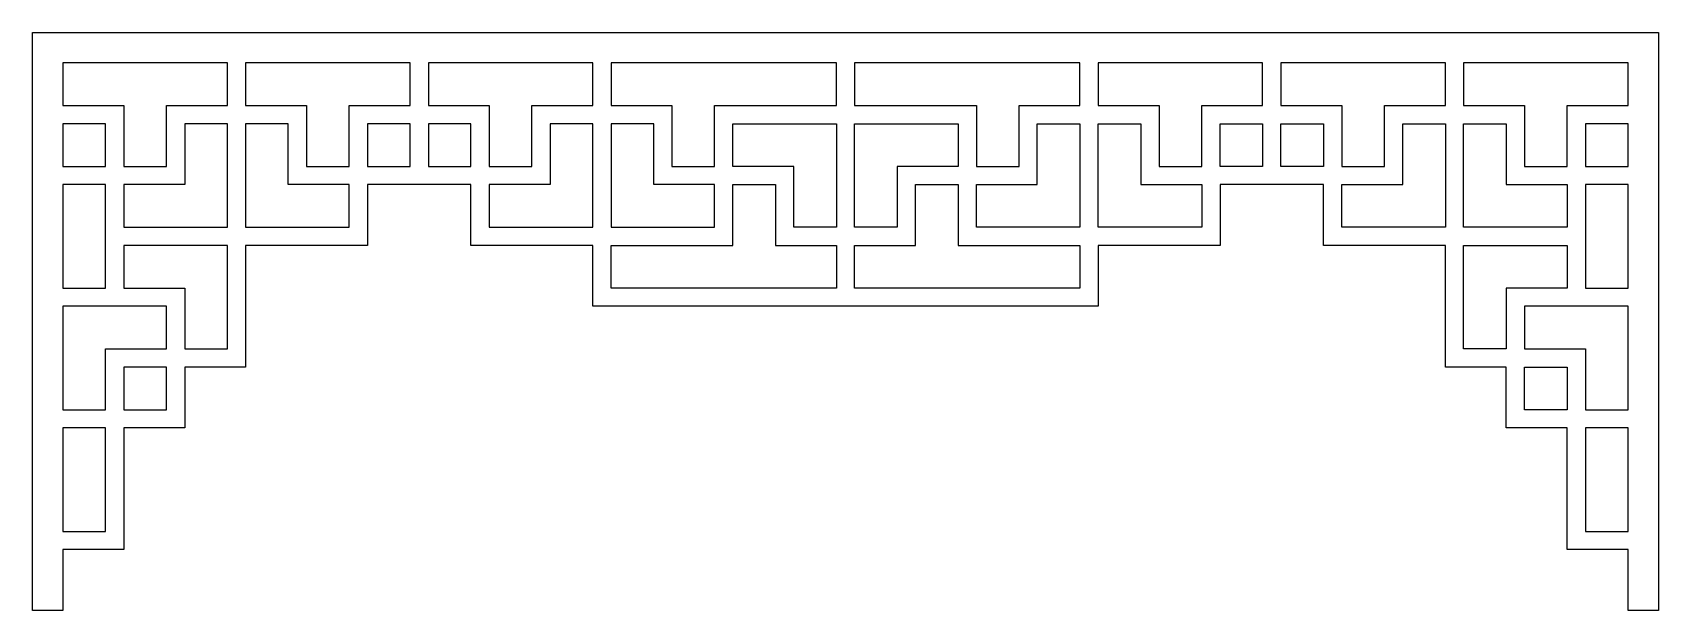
# Model space of a CAD drawing. Header units: centimetres. Extents: x -13.4 to -1.5, y 4.8 to 9.
import ezdxf

# ---------------------------------------------------------------- set-up
doc = ezdxf.new("R2010")
doc.units = ezdxf.units.CM
doc.header["$MEASUREMENT"] = 0
doc.layers.add('layer 1', color=7, linetype='Continuous')

msp = doc.modelspace()

# ---------------------------------------------------------------- linework, layer by layer
at = {"layer": 'layer 1', "color": 250}
for points, knots in [([(-13.21679, 5.19937), (-13.21679, 5.19937), (-12.76956, 5.19937), (-12.76956, 5.19937), (-12.76956, 5.19937), (-12.76956, 5.19937), (-12.76956, 6.09382), (-12.76956, 6.09382), (-12.76956, 6.09382), (-12.76956, 6.09382), (-12.32234, 6.09382), (-12.32234, 6.09382), (-12.32234, 6.09382), (-12.32234, 6.09382), (-12.32234, 6.54104), (-12.32234, 6.54104), (-12.32234, 6.54104), (-12.32234, 6.54104), (-11.87512, 6.54104), (-11.87512, 6.54104), (-11.87512, 6.54104), (-11.87512, 6.54104), (-11.87512, 7.43549), (-11.87512, 7.43549), (-11.87512, 7.43549), (-11.87512, 7.43549), (-10.98067, 7.43549), (-10.98067, 7.43549), (-10.98067, 7.43549), (-10.98067, 7.43549), (-10.98067, 7.88271), (-10.98067, 7.88271), (-10.98067, 7.88271), (-10.98067, 7.88271), (-10.22039, 7.88271), (-10.22039, 7.88271), (-10.22039, 7.88271), (-10.22039, 7.88271), (-10.22039, 7.43549), (-10.22039, 7.43549), (-10.22039, 7.43549), (-10.22039, 7.43549), (-9.32594, 7.43549), (-9.32594, 7.43549), (-9.32594, 7.43549), (-9.32594, 7.43549), (-9.32594, 6.98826), (-9.32594, 6.98826), (-9.32594, 6.98826), (-9.32594, 6.98826), (-5.61399, 6.98826), (-5.61399, 6.98826), (-5.61399, 6.98826), (-5.61399, 6.98826), (-5.61399, 7.43549), (-5.61399, 7.43549), (-5.61399, 7.43549), (-5.61399, 7.43549), (-4.71954, 7.43549), (-4.71954, 7.43549), (-4.71954, 7.43549), (-4.71954, 7.43549), (-4.71954, 7.88271), (-4.71954, 7.88271), (-4.71954, 7.88271), (-4.71954, 7.88271), (-3.95926, 7.88271), (-3.95926, 7.88271), (-3.95926, 7.88271), (-3.95926, 7.88271), (-3.95926, 7.43549), (-3.95926, 7.43549), (-3.95926, 7.43549), (-3.95926, 7.43549), (-3.06481, 7.43549), (-3.06481, 7.43549), (-3.06481, 7.43549), (-3.06481, 7.43549), (-3.06481, 6.54104), (-3.06481, 6.54104), (-3.06481, 6.54104), (-3.06481, 6.54104), (-2.61759, 6.54104), (-2.61759, 6.54104), (-2.61759, 6.54104), (-2.61759, 6.54104), (-2.61759, 6.09382), (-2.61759, 6.09382), (-2.61759, 6.09382), (-2.61759, 6.09382), (-2.17036, 6.09382), (-2.17036, 6.09382), (-2.17036, 6.09382), (-2.17036, 6.09382), (-2.17036, 5.19937), (-2.17036, 5.19937), (-2.17036, 5.19937), (-2.17036, 5.19937), (-1.72314, 5.19937), (-1.72314, 5.19937), (-1.72314, 5.19937), (-1.72314, 5.19937), (-1.72314, 4.75214), (-1.72314, 4.75214), (-1.72314, 4.75214), (-1.72314, 4.75214), (-1.65606, 4.75214), (-1.65606, 4.75214), (-1.65606, 4.75214), (-1.65606, 4.75214), (-1.49953, 4.75214), (-1.49953, 4.75214), (-1.49953, 4.75214), (-1.49953, 4.75214), (-1.49953, 9.00077), (-1.49953, 9.00077), (-1.49953, 9.00077), (-1.49953, 9.00077), (-13.4404, 9.00077), (-13.4404, 9.00077), (-13.4404, 9.00077), (-13.4404, 9.00077), (-13.4404, 4.75214), (-13.4404, 4.75214), (-13.4404, 4.75214), (-13.4404, 4.75214), (-13.28387, 4.75214), (-13.28387, 4.75214), (-13.28387, 4.75214), (-13.28387, 4.75214), (-13.21679, 4.75214), (-13.21679, 4.75214), (-13.21679, 4.75214), (-13.21679, 4.75214), (-13.21679, 5.19937), (-13.21679, 5.19937)], [0, 0, 0, 0, 0.02857143, 0.02857143, 0.02857143, 0.02857143, 0.05714286, 0.05714286, 0.05714286, 0.05714286, 0.08571429, 0.08571429, 0.08571429, 0.08571429, 0.11428571, 0.11428571, 0.11428571, 0.11428571, 0.14285714, 0.14285714, 0.14285714, 0.14285714, 0.17142857, 0.17142857, 0.17142857, 0.17142857, 0.2, 0.2, 0.2, 0.2, 0.22857143, 0.22857143, 0.22857143, 0.22857143, 0.25714286, 0.25714286, 0.25714286, 0.25714286, 0.28571429, 0.28571429, 0.28571429, 0.28571429, 0.31428571, 0.31428571, 0.31428571, 0.31428571, 0.34285714, 0.34285714, 0.34285714, 0.34285714, 0.37142857, 0.37142857, 0.37142857, 0.37142857, 0.4, 0.4, 0.4, 0.4, 0.42857143, 0.42857143, 0.42857143, 0.42857143, 0.45714286, 0.45714286, 0.45714286, 0.45714286, 0.48571429, 0.48571429, 0.48571429, 0.48571429, 0.51428571, 0.51428571, 0.51428571, 0.51428571, 0.54285714, 0.54285714, 0.54285714, 0.54285714, 0.57142857, 0.57142857, 0.57142857, 0.57142857, 0.6, 0.6, 0.6, 0.6, 0.62857143, 0.62857143, 0.62857143, 0.62857143, 0.65714286, 0.65714286, 0.65714286, 0.65714286, 0.68571429, 0.68571429, 0.68571429, 0.68571429, 0.71428571, 0.71428571, 0.71428571, 0.71428571, 0.74285714, 0.74285714, 0.74285714, 0.74285714, 0.77142857, 0.77142857, 0.77142857, 0.77142857, 0.8, 0.8, 0.8, 0.8, 0.82857143, 0.82857143, 0.82857143, 0.82857143, 0.85714286, 0.85714286, 0.85714286, 0.85714286, 0.88571429, 0.88571429, 0.88571429, 0.88571429, 0.91428571, 0.91428571, 0.91428571, 0.91428571, 0.94285714, 0.94285714, 0.94285714, 0.94285714, 1, 1, 1, 1]), ([(-12.00928, 8.77716), (-12.00928, 8.77716), (-12.00928, 8.4641), (-12.00928, 8.4641), (-12.00928, 8.4641), (-12.00928, 8.4641), (-12.45651, 8.4641), (-12.45651, 8.4641), (-12.45651, 8.4641), (-12.45651, 8.4641), (-12.45651, 8.01688), (-12.45651, 8.01688), (-12.45651, 8.01688), (-12.45651, 8.01688), (-12.76956, 8.01688), (-12.76956, 8.01688), (-12.76956, 8.01688), (-12.76956, 8.01688), (-12.76956, 8.4641), (-12.76956, 8.4641), (-12.76956, 8.4641), (-12.76956, 8.4641), (-13.21679, 8.4641), (-13.21679, 8.4641), (-13.21679, 8.4641), (-13.21679, 8.4641), (-13.21679, 8.77716), (-13.21679, 8.77716), (-13.21679, 8.77716), (-13.21679, 8.77716), (-12.00928, 8.77716), (-12.00928, 8.77716)], [0, 0, 0, 0, 0.11111111, 0.11111111, 0.11111111, 0.11111111, 0.22222222, 0.22222222, 0.22222222, 0.22222222, 0.33333333, 0.33333333, 0.33333333, 0.33333333, 0.44444444, 0.44444444, 0.44444444, 0.44444444, 0.55555556, 0.55555556, 0.55555556, 0.55555556, 0.66666667, 0.66666667, 0.66666667, 0.66666667, 0.77777778, 0.77777778, 0.77777778, 0.77777778, 1, 1, 1, 1]), ([(-10.66761, 8.77716), (-10.66761, 8.77716), (-10.66761, 8.4641), (-10.66761, 8.4641), (-10.66761, 8.4641), (-10.66761, 8.4641), (-11.11484, 8.4641), (-11.11484, 8.4641), (-11.11484, 8.4641), (-11.11484, 8.4641), (-11.11484, 8.01688), (-11.11484, 8.01688), (-11.11484, 8.01688), (-11.11484, 8.01688), (-11.42789, 8.01688), (-11.42789, 8.01688), (-11.42789, 8.01688), (-11.42789, 8.01688), (-11.42789, 8.4641), (-11.42789, 8.4641), (-11.42789, 8.4641), (-11.42789, 8.4641), (-11.87512, 8.4641), (-11.87512, 8.4641), (-11.87512, 8.4641), (-11.87512, 8.4641), (-11.87512, 8.77716), (-11.87512, 8.77716), (-11.87512, 8.77716), (-11.87512, 8.77716), (-10.66761, 8.77716), (-10.66761, 8.77716)], [0, 0, 0, 0, 0.11111111, 0.11111111, 0.11111111, 0.11111111, 0.22222222, 0.22222222, 0.22222222, 0.22222222, 0.33333333, 0.33333333, 0.33333333, 0.33333333, 0.44444444, 0.44444444, 0.44444444, 0.44444444, 0.55555556, 0.55555556, 0.55555556, 0.55555556, 0.66666667, 0.66666667, 0.66666667, 0.66666667, 0.77777778, 0.77777778, 0.77777778, 0.77777778, 1, 1, 1, 1]), ([(-9.32594, 8.77716), (-9.32594, 8.77716), (-9.32594, 8.4641), (-9.32594, 8.4641), (-9.32594, 8.4641), (-9.32594, 8.4641), (-9.77316, 8.4641), (-9.77316, 8.4641), (-9.77316, 8.4641), (-9.77316, 8.4641), (-9.77316, 8.01688), (-9.77316, 8.01688), (-9.77316, 8.01688), (-9.77316, 8.01688), (-10.08622, 8.01688), (-10.08622, 8.01688), (-10.08622, 8.01688), (-10.08622, 8.01688), (-10.08622, 8.4641), (-10.08622, 8.4641), (-10.08622, 8.4641), (-10.08622, 8.4641), (-10.53344, 8.4641), (-10.53344, 8.4641), (-10.53344, 8.4641), (-10.53344, 8.4641), (-10.53344, 8.77716), (-10.53344, 8.77716), (-10.53344, 8.77716), (-10.53344, 8.77716), (-9.32594, 8.77716), (-9.32594, 8.77716)], [0, 0, 0, 0, 0.11111111, 0.11111111, 0.11111111, 0.11111111, 0.22222222, 0.22222222, 0.22222222, 0.22222222, 0.33333333, 0.33333333, 0.33333333, 0.33333333, 0.44444444, 0.44444444, 0.44444444, 0.44444444, 0.55555556, 0.55555556, 0.55555556, 0.55555556, 0.66666667, 0.66666667, 0.66666667, 0.66666667, 0.77777778, 0.77777778, 0.77777778, 0.77777778, 1, 1, 1, 1]), ([(-7.53705, 8.77716), (-7.53705, 8.77716), (-7.53705, 8.4641), (-7.53705, 8.4641), (-7.53705, 8.4641), (-7.53705, 8.4641), (-8.43149, 8.4641), (-8.43149, 8.4641), (-8.43149, 8.4641), (-8.43149, 8.4641), (-8.43149, 8.01688), (-8.43149, 8.01688), (-8.43149, 8.01688), (-8.43149, 8.01688), (-8.74455, 8.01688), (-8.74455, 8.01688), (-8.74455, 8.01688), (-8.74455, 8.01688), (-8.74455, 8.4641), (-8.74455, 8.4641), (-8.74455, 8.4641), (-8.74455, 8.4641), (-9.19177, 8.4641), (-9.19177, 8.4641), (-9.19177, 8.4641), (-9.19177, 8.4641), (-9.19177, 8.77716), (-9.19177, 8.77716), (-9.19177, 8.77716), (-9.19177, 8.77716), (-7.53705, 8.77716), (-7.53705, 8.77716)], [0, 0, 0, 0, 0.11111111, 0.11111111, 0.11111111, 0.11111111, 0.22222222, 0.22222222, 0.22222222, 0.22222222, 0.33333333, 0.33333333, 0.33333333, 0.33333333, 0.44444444, 0.44444444, 0.44444444, 0.44444444, 0.55555556, 0.55555556, 0.55555556, 0.55555556, 0.66666667, 0.66666667, 0.66666667, 0.66666667, 0.77777778, 0.77777778, 0.77777778, 0.77777778, 1, 1, 1, 1]), ([(-5.74815, 8.77716), (-5.74815, 8.77716), (-5.74815, 8.4641), (-5.74815, 8.4641), (-5.74815, 8.4641), (-5.74815, 8.4641), (-6.19538, 8.4641), (-6.19538, 8.4641), (-6.19538, 8.4641), (-6.19538, 8.4641), (-6.19538, 8.01688), (-6.19538, 8.01688), (-6.19538, 8.01688), (-6.19538, 8.01688), (-6.50843, 8.01688), (-6.50843, 8.01688), (-6.50843, 8.01688), (-6.50843, 8.01688), (-6.50843, 8.32993), (-6.50843, 8.32993), (-6.50843, 8.32993), (-6.50843, 8.32993), (-6.50843, 8.4641), (-6.50843, 8.4641), (-6.50843, 8.4641), (-6.50843, 8.4641), (-7.40288, 8.4641), (-7.40288, 8.4641), (-7.40288, 8.4641), (-7.40288, 8.4641), (-7.40288, 8.77716), (-7.40288, 8.77716), (-7.40288, 8.77716), (-7.40288, 8.77716), (-5.74815, 8.77716), (-5.74815, 8.77716)], [0, 0, 0, 0, 0.1, 0.1, 0.1, 0.1, 0.2, 0.2, 0.2, 0.2, 0.3, 0.3, 0.3, 0.3, 0.4, 0.4, 0.4, 0.4, 0.5, 0.5, 0.5, 0.5, 0.6, 0.6, 0.6, 0.6, 0.7, 0.7, 0.7, 0.7, 0.8, 0.8, 0.8, 0.8, 1, 1, 1, 1]), ([(-4.40648, 8.77716), (-4.40648, 8.77716), (-4.40648, 8.4641), (-4.40648, 8.4641), (-4.40648, 8.4641), (-4.40648, 8.4641), (-4.85371, 8.4641), (-4.85371, 8.4641), (-4.85371, 8.4641), (-4.85371, 8.4641), (-4.85371, 8.01688), (-4.85371, 8.01688), (-4.85371, 8.01688), (-4.85371, 8.01688), (-5.16676, 8.01688), (-5.16676, 8.01688), (-5.16676, 8.01688), (-5.16676, 8.01688), (-5.16676, 8.4641), (-5.16676, 8.4641), (-5.16676, 8.4641), (-5.16676, 8.4641), (-5.61399, 8.4641), (-5.61399, 8.4641), (-5.61399, 8.4641), (-5.61399, 8.4641), (-5.61399, 8.77716), (-5.61399, 8.77716), (-5.61399, 8.77716), (-5.61399, 8.77716), (-4.40648, 8.77716), (-4.40648, 8.77716)], [0, 0, 0, 0, 0.11111111, 0.11111111, 0.11111111, 0.11111111, 0.22222222, 0.22222222, 0.22222222, 0.22222222, 0.33333333, 0.33333333, 0.33333333, 0.33333333, 0.44444444, 0.44444444, 0.44444444, 0.44444444, 0.55555556, 0.55555556, 0.55555556, 0.55555556, 0.66666667, 0.66666667, 0.66666667, 0.66666667, 0.77777778, 0.77777778, 0.77777778, 0.77777778, 1, 1, 1, 1]), ([(-3.06481, 8.77716), (-3.06481, 8.77716), (-3.06481, 8.4641), (-3.06481, 8.4641), (-3.06481, 8.4641), (-3.06481, 8.4641), (-3.51203, 8.4641), (-3.51203, 8.4641), (-3.51203, 8.4641), (-3.51203, 8.4641), (-3.51203, 8.01688), (-3.51203, 8.01688), (-3.51203, 8.01688), (-3.51203, 8.01688), (-3.82509, 8.01688), (-3.82509, 8.01688), (-3.82509, 8.01688), (-3.82509, 8.01688), (-3.82509, 8.4641), (-3.82509, 8.4641), (-3.82509, 8.4641), (-3.82509, 8.4641), (-4.27231, 8.4641), (-4.27231, 8.4641), (-4.27231, 8.4641), (-4.27231, 8.4641), (-4.27231, 8.77716), (-4.27231, 8.77716), (-4.27231, 8.77716), (-4.27231, 8.77716), (-3.06481, 8.77716), (-3.06481, 8.77716)], [0, 0, 0, 0, 0.11111111, 0.11111111, 0.11111111, 0.11111111, 0.22222222, 0.22222222, 0.22222222, 0.22222222, 0.33333333, 0.33333333, 0.33333333, 0.33333333, 0.44444444, 0.44444444, 0.44444444, 0.44444444, 0.55555556, 0.55555556, 0.55555556, 0.55555556, 0.66666667, 0.66666667, 0.66666667, 0.66666667, 0.77777778, 0.77777778, 0.77777778, 0.77777778, 1, 1, 1, 1]), ([(-1.72314, 8.4641), (-1.72314, 8.4641), (-2.17036, 8.4641), (-2.17036, 8.4641), (-2.17036, 8.4641), (-2.17036, 8.4641), (-2.17036, 8.01688), (-2.17036, 8.01688), (-2.17036, 8.01688), (-2.17036, 8.01688), (-2.48342, 8.01688), (-2.48342, 8.01688), (-2.48342, 8.01688), (-2.48342, 8.01688), (-2.48342, 8.4641), (-2.48342, 8.4641), (-2.48342, 8.4641), (-2.48342, 8.4641), (-2.93064, 8.4641), (-2.93064, 8.4641), (-2.93064, 8.4641), (-2.93064, 8.4641), (-2.93064, 8.77716), (-2.93064, 8.77716), (-2.93064, 8.77716), (-2.93064, 8.77716), (-1.72314, 8.77716), (-1.72314, 8.77716), (-1.72314, 8.77716), (-1.72314, 8.77716), (-1.72314, 8.4641), (-1.72314, 8.4641)], [0, 0, 0, 0, 0.11111111, 0.11111111, 0.11111111, 0.11111111, 0.22222222, 0.22222222, 0.22222222, 0.22222222, 0.33333333, 0.33333333, 0.33333333, 0.33333333, 0.44444444, 0.44444444, 0.44444444, 0.44444444, 0.55555556, 0.55555556, 0.55555556, 0.55555556, 0.66666667, 0.66666667, 0.66666667, 0.66666667, 0.77777778, 0.77777778, 0.77777778, 0.77777778, 1, 1, 1, 1]), ([(-13.21679, 8.32993), (-13.21679, 8.32993), (-12.90373, 8.32993), (-12.90373, 8.32993), (-12.90373, 8.32993), (-12.90373, 8.32993), (-12.90373, 8.01688), (-12.90373, 8.01688), (-12.90373, 8.01688), (-12.90373, 8.01688), (-13.21679, 8.01688), (-13.21679, 8.01688), (-13.21679, 8.01688), (-13.21679, 8.01688), (-13.21679, 8.32993), (-13.21679, 8.32993)], [0, 0, 0, 0, 0.2, 0.2, 0.2, 0.2, 0.4, 0.4, 0.4, 0.4, 0.6, 0.6, 0.6, 0.6, 1, 1, 1, 1]), ([(-12.00928, 7.56965), (-12.00928, 7.56965), (-12.76956, 7.56965), (-12.76956, 7.56965), (-12.76956, 7.56965), (-12.76956, 7.56965), (-12.76956, 7.88271), (-12.76956, 7.88271), (-12.76956, 7.88271), (-12.76956, 7.88271), (-12.32234, 7.88271), (-12.32234, 7.88271), (-12.32234, 7.88271), (-12.32234, 7.88271), (-12.32234, 8.32993), (-12.32234, 8.32993), (-12.32234, 8.32993), (-12.32234, 8.32993), (-12.00928, 8.32993), (-12.00928, 8.32993), (-12.00928, 8.32993), (-12.00928, 8.32993), (-12.00928, 7.56965), (-12.00928, 7.56965)], [0, 0, 0, 0, 0.14285714, 0.14285714, 0.14285714, 0.14285714, 0.28571429, 0.28571429, 0.28571429, 0.28571429, 0.42857143, 0.42857143, 0.42857143, 0.42857143, 0.57142857, 0.57142857, 0.57142857, 0.57142857, 0.71428571, 0.71428571, 0.71428571, 0.71428571, 1, 1, 1, 1]), ([(-11.11484, 7.56965), (-11.11484, 7.56965), (-11.87512, 7.56965), (-11.87512, 7.56965), (-11.87512, 7.56965), (-11.87512, 7.56965), (-11.87512, 8.32993), (-11.87512, 8.32993), (-11.87512, 8.32993), (-11.87512, 8.32993), (-11.56206, 8.32993), (-11.56206, 8.32993), (-11.56206, 8.32993), (-11.56206, 8.32993), (-11.56206, 7.88271), (-11.56206, 7.88271), (-11.56206, 7.88271), (-11.56206, 7.88271), (-11.11484, 7.88271), (-11.11484, 7.88271), (-11.11484, 7.88271), (-11.11484, 7.88271), (-11.11484, 7.56965), (-11.11484, 7.56965)], [0, 0, 0, 0, 0.14285714, 0.14285714, 0.14285714, 0.14285714, 0.28571429, 0.28571429, 0.28571429, 0.28571429, 0.42857143, 0.42857143, 0.42857143, 0.42857143, 0.57142857, 0.57142857, 0.57142857, 0.57142857, 0.71428571, 0.71428571, 0.71428571, 0.71428571, 1, 1, 1, 1]), ([(-10.66761, 8.32993), (-10.66761, 8.32993), (-10.66761, 8.01688), (-10.66761, 8.01688), (-10.66761, 8.01688), (-10.66761, 8.01688), (-10.98067, 8.01688), (-10.98067, 8.01688), (-10.98067, 8.01688), (-10.98067, 8.01688), (-10.98067, 8.32993), (-10.98067, 8.32993), (-10.98067, 8.32993), (-10.98067, 8.32993), (-10.66761, 8.32993), (-10.66761, 8.32993)], [0, 0, 0, 0, 0.2, 0.2, 0.2, 0.2, 0.4, 0.4, 0.4, 0.4, 0.6, 0.6, 0.6, 0.6, 1, 1, 1, 1]), ([(-10.53344, 8.01688), (-10.53344, 8.01688), (-10.53344, 8.32993), (-10.53344, 8.32993), (-10.53344, 8.32993), (-10.53344, 8.32993), (-10.22039, 8.32993), (-10.22039, 8.32993), (-10.22039, 8.32993), (-10.22039, 8.32993), (-10.22039, 8.01688), (-10.22039, 8.01688), (-10.22039, 8.01688), (-10.22039, 8.01688), (-10.53344, 8.01688), (-10.53344, 8.01688)], [0, 0, 0, 0, 0.2, 0.2, 0.2, 0.2, 0.4, 0.4, 0.4, 0.4, 0.6, 0.6, 0.6, 0.6, 1, 1, 1, 1]), ([(-9.32594, 7.56965), (-9.32594, 7.56965), (-10.08622, 7.56965), (-10.08622, 7.56965), (-10.08622, 7.56965), (-10.08622, 7.56965), (-10.08622, 7.88271), (-10.08622, 7.88271), (-10.08622, 7.88271), (-10.08622, 7.88271), (-9.639, 7.88271), (-9.639, 7.88271), (-9.639, 7.88271), (-9.639, 7.88271), (-9.639, 8.32993), (-9.639, 8.32993), (-9.639, 8.32993), (-9.639, 8.32993), (-9.32594, 8.32993), (-9.32594, 8.32993), (-9.32594, 8.32993), (-9.32594, 8.32993), (-9.32594, 7.56965), (-9.32594, 7.56965)], [0, 0, 0, 0, 0.14285714, 0.14285714, 0.14285714, 0.14285714, 0.28571429, 0.28571429, 0.28571429, 0.28571429, 0.42857143, 0.42857143, 0.42857143, 0.42857143, 0.57142857, 0.57142857, 0.57142857, 0.57142857, 0.71428571, 0.71428571, 0.71428571, 0.71428571, 1, 1, 1, 1]), ([(-8.43149, 7.56965), (-8.43149, 7.56965), (-9.19177, 7.56965), (-9.19177, 7.56965), (-9.19177, 7.56965), (-9.19177, 7.56965), (-9.19177, 8.32993), (-9.19177, 8.32993), (-9.19177, 8.32993), (-9.19177, 8.32993), (-8.87872, 8.32993), (-8.87872, 8.32993), (-8.87872, 8.32993), (-8.87872, 8.32993), (-8.87872, 7.88271), (-8.87872, 7.88271), (-8.87872, 7.88271), (-8.87872, 7.88271), (-8.43149, 7.88271), (-8.43149, 7.88271), (-8.43149, 7.88271), (-8.43149, 7.88271), (-8.43149, 7.56965), (-8.43149, 7.56965)], [0, 0, 0, 0, 0.14285714, 0.14285714, 0.14285714, 0.14285714, 0.28571429, 0.28571429, 0.28571429, 0.28571429, 0.42857143, 0.42857143, 0.42857143, 0.42857143, 0.57142857, 0.57142857, 0.57142857, 0.57142857, 0.71428571, 0.71428571, 0.71428571, 0.71428571, 1, 1, 1, 1]), ([(-7.53705, 7.56965), (-7.53705, 7.56965), (-7.53705, 8.32993), (-7.53705, 8.32993), (-7.53705, 8.32993), (-7.53705, 8.32993), (-8.29733, 8.32993), (-8.29733, 8.32993), (-8.29733, 8.32993), (-8.29733, 8.32993), (-8.29733, 8.01688), (-8.29733, 8.01688), (-8.29733, 8.01688), (-8.29733, 8.01688), (-7.8501, 8.01688), (-7.8501, 8.01688), (-7.8501, 8.01688), (-7.8501, 8.01688), (-7.8501, 7.56965), (-7.8501, 7.56965), (-7.8501, 7.56965), (-7.8501, 7.56965), (-7.53705, 7.56965), (-7.53705, 7.56965)], [0, 0, 0, 0, 0.14285714, 0.14285714, 0.14285714, 0.14285714, 0.28571429, 0.28571429, 0.28571429, 0.28571429, 0.42857143, 0.42857143, 0.42857143, 0.42857143, 0.57142857, 0.57142857, 0.57142857, 0.57142857, 0.71428571, 0.71428571, 0.71428571, 0.71428571, 1, 1, 1, 1]), ([(-7.40288, 8.32993), (-7.40288, 8.32993), (-7.40288, 7.56965), (-7.40288, 7.56965), (-7.40288, 7.56965), (-7.40288, 7.56965), (-7.08982, 7.56965), (-7.08982, 7.56965), (-7.08982, 7.56965), (-7.08982, 7.56965), (-7.08982, 8.01688), (-7.08982, 8.01688), (-7.08982, 8.01688), (-7.08982, 8.01688), (-6.6426, 8.01688), (-6.6426, 8.01688), (-6.6426, 8.01688), (-6.6426, 8.01688), (-6.6426, 8.32993), (-6.6426, 8.32993), (-6.6426, 8.32993), (-6.6426, 8.32993), (-7.40288, 8.32993), (-7.40288, 8.32993)], [0, 0, 0, 0, 0.14285714, 0.14285714, 0.14285714, 0.14285714, 0.28571429, 0.28571429, 0.28571429, 0.28571429, 0.42857143, 0.42857143, 0.42857143, 0.42857143, 0.57142857, 0.57142857, 0.57142857, 0.57142857, 0.71428571, 0.71428571, 0.71428571, 0.71428571, 1, 1, 1, 1]), ([(-6.50843, 7.56965), (-6.50843, 7.56965), (-5.74815, 7.56965), (-5.74815, 7.56965), (-5.74815, 7.56965), (-5.74815, 7.56965), (-5.74815, 8.32993), (-5.74815, 8.32993), (-5.74815, 8.32993), (-5.74815, 8.32993), (-6.06121, 8.32993), (-6.06121, 8.32993), (-6.06121, 8.32993), (-6.06121, 8.32993), (-6.06121, 7.88271), (-6.06121, 7.88271), (-6.06121, 7.88271), (-6.06121, 7.88271), (-6.50843, 7.88271), (-6.50843, 7.88271), (-6.50843, 7.88271), (-6.50843, 7.88271), (-6.50843, 7.56965), (-6.50843, 7.56965)], [0, 0, 0, 0, 0.14285714, 0.14285714, 0.14285714, 0.14285714, 0.28571429, 0.28571429, 0.28571429, 0.28571429, 0.42857143, 0.42857143, 0.42857143, 0.42857143, 0.57142857, 0.57142857, 0.57142857, 0.57142857, 0.71428571, 0.71428571, 0.71428571, 0.71428571, 1, 1, 1, 1]), ([(-5.61399, 7.56965), (-5.61399, 7.56965), (-4.85371, 7.56965), (-4.85371, 7.56965), (-4.85371, 7.56965), (-4.85371, 7.56965), (-4.85371, 7.88271), (-4.85371, 7.88271), (-4.85371, 7.88271), (-4.85371, 7.88271), (-5.30093, 7.88271), (-5.30093, 7.88271), (-5.30093, 7.88271), (-5.30093, 7.88271), (-5.30093, 8.32993), (-5.30093, 8.32993), (-5.30093, 8.32993), (-5.30093, 8.32993), (-5.61399, 8.32993), (-5.61399, 8.32993), (-5.61399, 8.32993), (-5.61399, 8.32993), (-5.61399, 7.56965), (-5.61399, 7.56965)], [0, 0, 0, 0, 0.14285714, 0.14285714, 0.14285714, 0.14285714, 0.28571429, 0.28571429, 0.28571429, 0.28571429, 0.42857143, 0.42857143, 0.42857143, 0.42857143, 0.57142857, 0.57142857, 0.57142857, 0.57142857, 0.71428571, 0.71428571, 0.71428571, 0.71428571, 1, 1, 1, 1]), ([(-4.40648, 8.01688), (-4.40648, 8.01688), (-4.40648, 8.32993), (-4.40648, 8.32993), (-4.40648, 8.32993), (-4.40648, 8.32993), (-4.71954, 8.32993), (-4.71954, 8.32993), (-4.71954, 8.32993), (-4.71954, 8.32993), (-4.71954, 8.01688), (-4.71954, 8.01688), (-4.71954, 8.01688), (-4.71954, 8.01688), (-4.40648, 8.01688), (-4.40648, 8.01688)], [0, 0, 0, 0, 0.2, 0.2, 0.2, 0.2, 0.4, 0.4, 0.4, 0.4, 0.6, 0.6, 0.6, 0.6, 1, 1, 1, 1]), ([(-4.27231, 8.32993), (-4.27231, 8.32993), (-4.27231, 8.01688), (-4.27231, 8.01688), (-4.27231, 8.01688), (-4.27231, 8.01688), (-3.95926, 8.01688), (-3.95926, 8.01688), (-3.95926, 8.01688), (-3.95926, 8.01688), (-3.95926, 8.32993), (-3.95926, 8.32993), (-3.95926, 8.32993), (-3.95926, 8.32993), (-4.27231, 8.32993), (-4.27231, 8.32993)], [0, 0, 0, 0, 0.2, 0.2, 0.2, 0.2, 0.4, 0.4, 0.4, 0.4, 0.6, 0.6, 0.6, 0.6, 1, 1, 1, 1]), ([(-3.82509, 7.56965), (-3.82509, 7.56965), (-3.06481, 7.56965), (-3.06481, 7.56965), (-3.06481, 7.56965), (-3.06481, 7.56965), (-3.06481, 8.32993), (-3.06481, 8.32993), (-3.06481, 8.32993), (-3.06481, 8.32993), (-3.37787, 8.32993), (-3.37787, 8.32993), (-3.37787, 8.32993), (-3.37787, 8.32993), (-3.37787, 7.88271), (-3.37787, 7.88271), (-3.37787, 7.88271), (-3.37787, 7.88271), (-3.82509, 7.88271), (-3.82509, 7.88271), (-3.82509, 7.88271), (-3.82509, 7.88271), (-3.82509, 7.56965), (-3.82509, 7.56965)], [0, 0, 0, 0, 0.14285714, 0.14285714, 0.14285714, 0.14285714, 0.28571429, 0.28571429, 0.28571429, 0.28571429, 0.42857143, 0.42857143, 0.42857143, 0.42857143, 0.57142857, 0.57142857, 0.57142857, 0.57142857, 0.71428571, 0.71428571, 0.71428571, 0.71428571, 1, 1, 1, 1]), ([(-2.93064, 7.56965), (-2.93064, 7.56965), (-2.17036, 7.56965), (-2.17036, 7.56965), (-2.17036, 7.56965), (-2.17036, 7.56965), (-2.17036, 7.88271), (-2.17036, 7.88271), (-2.17036, 7.88271), (-2.17036, 7.88271), (-2.61759, 7.88271), (-2.61759, 7.88271), (-2.61759, 7.88271), (-2.61759, 7.88271), (-2.61759, 8.32993), (-2.61759, 8.32993), (-2.61759, 8.32993), (-2.61759, 8.32993), (-2.93064, 8.32993), (-2.93064, 8.32993), (-2.93064, 8.32993), (-2.93064, 8.32993), (-2.93064, 7.56965), (-2.93064, 7.56965)], [0, 0, 0, 0, 0.14285714, 0.14285714, 0.14285714, 0.14285714, 0.28571429, 0.28571429, 0.28571429, 0.28571429, 0.42857143, 0.42857143, 0.42857143, 0.42857143, 0.57142857, 0.57142857, 0.57142857, 0.57142857, 0.71428571, 0.71428571, 0.71428571, 0.71428571, 1, 1, 1, 1]), ([(-1.72314, 8.01688), (-1.72314, 8.01688), (-2.0362, 8.01688), (-2.0362, 8.01688), (-2.0362, 8.01688), (-2.0362, 8.01688), (-2.0362, 8.32993), (-2.0362, 8.32993), (-2.0362, 8.32993), (-2.0362, 8.32993), (-1.72314, 8.32993), (-1.72314, 8.32993), (-1.72314, 8.32993), (-1.72314, 8.32993), (-1.72314, 8.01688), (-1.72314, 8.01688)], [0, 0, 0, 0, 0.2, 0.2, 0.2, 0.2, 0.4, 0.4, 0.4, 0.4, 0.6, 0.6, 0.6, 0.6, 1, 1, 1, 1]), ([(-12.90373, 7.88271), (-12.90373, 7.88271), (-12.90373, 7.12243), (-12.90373, 7.12243), (-12.90373, 7.12243), (-12.90373, 7.12243), (-13.21679, 7.12243), (-13.21679, 7.12243), (-13.21679, 7.12243), (-13.21679, 7.12243), (-13.21679, 7.88271), (-13.21679, 7.88271), (-13.21679, 7.88271), (-13.21679, 7.88271), (-12.90373, 7.88271), (-12.90373, 7.88271)], [0, 0, 0, 0, 0.2, 0.2, 0.2, 0.2, 0.4, 0.4, 0.4, 0.4, 0.6, 0.6, 0.6, 0.6, 1, 1, 1, 1]), ([(-7.53705, 7.12243), (-7.53705, 7.12243), (-7.53705, 7.43549), (-7.53705, 7.43549), (-7.53705, 7.43549), (-7.53705, 7.43549), (-7.98427, 7.43549), (-7.98427, 7.43549), (-7.98427, 7.43549), (-7.98427, 7.43549), (-7.98427, 7.88271), (-7.98427, 7.88271), (-7.98427, 7.88271), (-7.98427, 7.88271), (-8.29733, 7.88271), (-8.29733, 7.88271), (-8.29733, 7.88271), (-8.29733, 7.88271), (-8.29733, 7.43549), (-8.29733, 7.43549), (-8.29733, 7.43549), (-8.29733, 7.43549), (-9.19177, 7.43549), (-9.19177, 7.43549), (-9.19177, 7.43549), (-9.19177, 7.43549), (-9.19177, 7.12243), (-9.19177, 7.12243), (-9.19177, 7.12243), (-9.19177, 7.12243), (-7.53705, 7.12243), (-7.53705, 7.12243)], [0, 0, 0, 0, 0.11111111, 0.11111111, 0.11111111, 0.11111111, 0.22222222, 0.22222222, 0.22222222, 0.22222222, 0.33333333, 0.33333333, 0.33333333, 0.33333333, 0.44444444, 0.44444444, 0.44444444, 0.44444444, 0.55555556, 0.55555556, 0.55555556, 0.55555556, 0.66666667, 0.66666667, 0.66666667, 0.66666667, 0.77777778, 0.77777778, 0.77777778, 0.77777778, 1, 1, 1, 1]), ([(-7.40288, 7.43549), (-7.40288, 7.43549), (-7.40288, 7.12243), (-7.40288, 7.12243), (-7.40288, 7.12243), (-7.40288, 7.12243), (-5.74815, 7.12243), (-5.74815, 7.12243), (-5.74815, 7.12243), (-5.74815, 7.12243), (-5.74815, 7.43549), (-5.74815, 7.43549), (-5.74815, 7.43549), (-5.74815, 7.43549), (-6.6426, 7.43549), (-6.6426, 7.43549), (-6.6426, 7.43549), (-6.6426, 7.43549), (-6.6426, 7.88271), (-6.6426, 7.88271), (-6.6426, 7.88271), (-6.6426, 7.88271), (-6.95566, 7.88271), (-6.95566, 7.88271), (-6.95566, 7.88271), (-6.95566, 7.88271), (-6.95566, 7.43549), (-6.95566, 7.43549), (-6.95566, 7.43549), (-6.95566, 7.43549), (-7.40288, 7.43549), (-7.40288, 7.43549)], [0, 0, 0, 0, 0.11111111, 0.11111111, 0.11111111, 0.11111111, 0.22222222, 0.22222222, 0.22222222, 0.22222222, 0.33333333, 0.33333333, 0.33333333, 0.33333333, 0.44444444, 0.44444444, 0.44444444, 0.44444444, 0.55555556, 0.55555556, 0.55555556, 0.55555556, 0.66666667, 0.66666667, 0.66666667, 0.66666667, 0.77777778, 0.77777778, 0.77777778, 0.77777778, 1, 1, 1, 1]), ([(-1.72314, 7.12243), (-1.72314, 7.12243), (-2.0362, 7.12243), (-2.0362, 7.12243), (-2.0362, 7.12243), (-2.0362, 7.12243), (-2.0362, 7.88271), (-2.0362, 7.88271), (-2.0362, 7.88271), (-2.0362, 7.88271), (-1.72314, 7.88271), (-1.72314, 7.88271), (-1.72314, 7.88271), (-1.72314, 7.88271), (-1.72314, 7.12243), (-1.72314, 7.12243)], [0, 0, 0, 0, 0.2, 0.2, 0.2, 0.2, 0.4, 0.4, 0.4, 0.4, 0.6, 0.6, 0.6, 0.6, 1, 1, 1, 1]), ([(-12.76956, 7.43549), (-12.76956, 7.43549), (-12.00928, 7.43549), (-12.00928, 7.43549), (-12.00928, 7.43549), (-12.00928, 7.43549), (-12.00928, 6.67521), (-12.00928, 6.67521), (-12.00928, 6.67521), (-12.00928, 6.67521), (-12.32234, 6.67521), (-12.32234, 6.67521), (-12.32234, 6.67521), (-12.32234, 6.67521), (-12.32234, 7.12243), (-12.32234, 7.12243), (-12.32234, 7.12243), (-12.32234, 7.12243), (-12.76956, 7.12243), (-12.76956, 7.12243), (-12.76956, 7.12243), (-12.76956, 7.12243), (-12.76956, 7.43549), (-12.76956, 7.43549)], [0, 0, 0, 0, 0.14285714, 0.14285714, 0.14285714, 0.14285714, 0.28571429, 0.28571429, 0.28571429, 0.28571429, 0.42857143, 0.42857143, 0.42857143, 0.42857143, 0.57142857, 0.57142857, 0.57142857, 0.57142857, 0.71428571, 0.71428571, 0.71428571, 0.71428571, 1, 1, 1, 1]), ([(-2.17036, 7.43549), (-2.17036, 7.43549), (-2.93064, 7.43549), (-2.93064, 7.43549), (-2.93064, 7.43549), (-2.93064, 7.43549), (-2.93064, 6.67521), (-2.93064, 6.67521), (-2.93064, 6.67521), (-2.93064, 6.67521), (-2.61759, 6.67521), (-2.61759, 6.67521), (-2.61759, 6.67521), (-2.61759, 6.67521), (-2.61759, 7.12243), (-2.61759, 7.12243), (-2.61759, 7.12243), (-2.61759, 7.12243), (-2.17036, 7.12243), (-2.17036, 7.12243), (-2.17036, 7.12243), (-2.17036, 7.12243), (-2.17036, 7.43549), (-2.17036, 7.43549)], [0, 0, 0, 0, 0.14285714, 0.14285714, 0.14285714, 0.14285714, 0.28571429, 0.28571429, 0.28571429, 0.28571429, 0.42857143, 0.42857143, 0.42857143, 0.42857143, 0.57142857, 0.57142857, 0.57142857, 0.57142857, 0.71428571, 0.71428571, 0.71428571, 0.71428571, 1, 1, 1, 1]), ([(-13.21679, 6.98826), (-13.21679, 6.98826), (-12.45651, 6.98826), (-12.45651, 6.98826), (-12.45651, 6.98826), (-12.45651, 6.98826), (-12.45651, 6.67521), (-12.45651, 6.67521), (-12.45651, 6.67521), (-12.45651, 6.67521), (-12.90373, 6.67521), (-12.90373, 6.67521), (-12.90373, 6.67521), (-12.90373, 6.67521), (-12.90373, 6.22798), (-12.90373, 6.22798), (-12.90373, 6.22798), (-12.90373, 6.22798), (-13.21679, 6.22798), (-13.21679, 6.22798), (-13.21679, 6.22798), (-13.21679, 6.22798), (-13.21679, 6.98826), (-13.21679, 6.98826)], [0, 0, 0, 0, 0.14285714, 0.14285714, 0.14285714, 0.14285714, 0.28571429, 0.28571429, 0.28571429, 0.28571429, 0.42857143, 0.42857143, 0.42857143, 0.42857143, 0.57142857, 0.57142857, 0.57142857, 0.57142857, 0.71428571, 0.71428571, 0.71428571, 0.71428571, 1, 1, 1, 1]), ([(-1.72314, 6.22798), (-1.72314, 6.22798), (-2.0362, 6.22798), (-2.0362, 6.22798), (-2.0362, 6.22798), (-2.0362, 6.22798), (-2.0362, 6.67521), (-2.0362, 6.67521), (-2.0362, 6.67521), (-2.0362, 6.67521), (-2.48342, 6.67521), (-2.48342, 6.67521), (-2.48342, 6.67521), (-2.48342, 6.67521), (-2.48342, 6.98826), (-2.48342, 6.98826), (-2.48342, 6.98826), (-2.48342, 6.98826), (-1.72314, 6.98826), (-1.72314, 6.98826), (-1.72314, 6.98826), (-1.72314, 6.98826), (-1.72314, 6.22798), (-1.72314, 6.22798)], [0, 0, 0, 0, 0.14285714, 0.14285714, 0.14285714, 0.14285714, 0.28571429, 0.28571429, 0.28571429, 0.28571429, 0.42857143, 0.42857143, 0.42857143, 0.42857143, 0.57142857, 0.57142857, 0.57142857, 0.57142857, 0.71428571, 0.71428571, 0.71428571, 0.71428571, 1, 1, 1, 1]), ([(-12.76956, 6.54104), (-12.76956, 6.54104), (-12.45651, 6.54104), (-12.45651, 6.54104), (-12.45651, 6.54104), (-12.45651, 6.54104), (-12.45651, 6.22798), (-12.45651, 6.22798), (-12.45651, 6.22798), (-12.45651, 6.22798), (-12.76956, 6.22798), (-12.76956, 6.22798), (-12.76956, 6.22798), (-12.76956, 6.22798), (-12.76956, 6.54104), (-12.76956, 6.54104)], [0, 0, 0, 0, 0.2, 0.2, 0.2, 0.2, 0.4, 0.4, 0.4, 0.4, 0.6, 0.6, 0.6, 0.6, 1, 1, 1, 1]), ([(-2.17036, 6.54104), (-2.17036, 6.54104), (-2.48342, 6.54104), (-2.48342, 6.54104), (-2.48342, 6.54104), (-2.48342, 6.54104), (-2.48342, 6.22798), (-2.48342, 6.22798), (-2.48342, 6.22798), (-2.48342, 6.22798), (-2.17036, 6.22798), (-2.17036, 6.22798), (-2.17036, 6.22798), (-2.17036, 6.22798), (-2.17036, 6.54104), (-2.17036, 6.54104)], [0, 0, 0, 0, 0.2, 0.2, 0.2, 0.2, 0.4, 0.4, 0.4, 0.4, 0.6, 0.6, 0.6, 0.6, 1, 1, 1, 1]), ([(-13.21679, 6.09382), (-13.21679, 6.09382), (-12.90373, 6.09382), (-12.90373, 6.09382), (-12.90373, 6.09382), (-12.90373, 6.09382), (-12.90373, 5.33354), (-12.90373, 5.33354), (-12.90373, 5.33354), (-12.90373, 5.33354), (-13.21679, 5.33354), (-13.21679, 5.33354), (-13.21679, 5.33354), (-13.21679, 5.33354), (-13.21679, 6.09382), (-13.21679, 6.09382)], [0, 0, 0, 0, 0.2, 0.2, 0.2, 0.2, 0.4, 0.4, 0.4, 0.4, 0.6, 0.6, 0.6, 0.6, 1, 1, 1, 1]), ([(-1.72314, 5.33354), (-1.72314, 5.33354), (-2.0362, 5.33354), (-2.0362, 5.33354), (-2.0362, 5.33354), (-2.0362, 5.33354), (-2.0362, 6.09382), (-2.0362, 6.09382), (-2.0362, 6.09382), (-2.0362, 6.09382), (-1.72314, 6.09382), (-1.72314, 6.09382), (-1.72314, 6.09382), (-1.72314, 6.09382), (-1.72314, 5.33354), (-1.72314, 5.33354)], [0, 0, 0, 0, 0.2, 0.2, 0.2, 0.2, 0.4, 0.4, 0.4, 0.4, 0.6, 0.6, 0.6, 0.6, 1, 1, 1, 1])]:
    msp.add_open_spline(points, degree=3, knots=knots, dxfattribs=at)

doc.saveas('drawing.dxf')
